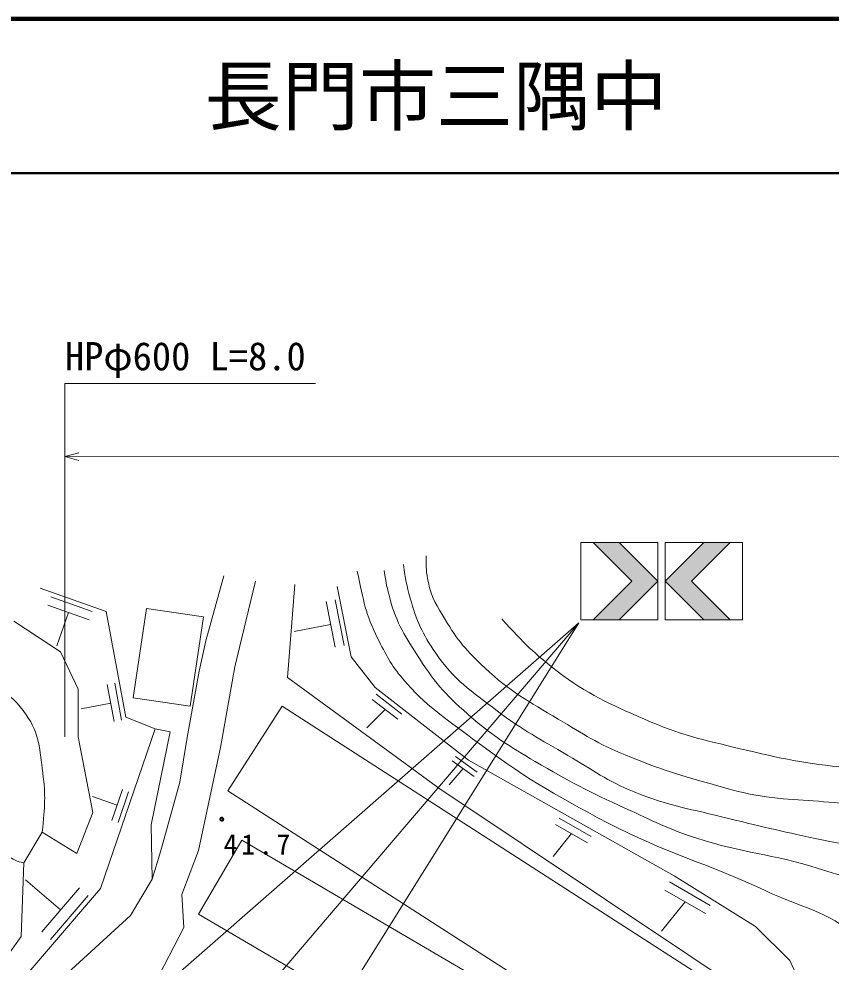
# Model space of a CAD drawing. Units: millimetres, scale not verified. Extents: x 40000 to 680000, y 20000 to 380000.
# Drawn here: x 385793 to 438452, y 318868 to 380000 of the extents above; entities that cross this region are included whole.
import ezdxf
from ezdxf.enums import TextEntityAlignment as Align

# ---------------------------------------------------------------- set-up
doc = ezdxf.new("R2010")
doc.units = ezdxf.units.MM
doc.header["$LTSCALE"] = 1000
for name, color, linetype, lineweight in [('M-BGD', 7, 'Continuous', 13), ('M-STR-HTXT', 7, 'Continuous', 13), ('M-STR-STRC', 7, 'Continuous', 13), ('M-TTL', 2, 'Continuous', 140), ('M-TTL-LINE', 7, 'Continuous', 50), ('M-TTL-TXT', 7, 'Continuous', 13)]:
    doc.layers.add(name, color=color, linetype=linetype, lineweight=lineweight)
doc.styles.add('ＭＳ ゴシック', font='')
doc.styles.get('ＭＳ ゴシック').set_extended_font_data('MS Gothic')

msp = doc.modelspace()

# ---------------------------------------------------------------- hatches: boundary and pattern name
at = {"layer": 'M-STR-STRC'}
for points in [[(423023, 346057), (424720, 346057), (427220, 343557), (424720, 341057), (423023, 341057), (425523, 343557)], [(430201, 341055), (431899, 341055), (429399, 343555), (431899, 346055), (430202, 346055), (427702, 343555)]]:
    msp.add_hatch(color=256, dxfattribs=at).paths.add_polyline_path(points)

# ---------------------------------------------------------------- linework, layer by layer
at = {"layer": 'M-BGD'}
for p, q in [((387858, 342540), (390550, 341582)), ((406302, 342351), (406888, 339392)), ((387667, 342002), (390359, 341044)), ((405711, 342234), (406296, 339275)), ((389013, 341523), (388247, 339369)), ((406003, 340754), (403636, 340286)), ((391526, 336853), (391976, 334455)), ((392006, 336942), (392455, 334545)), ((408963, 336226), (410623, 334936)), ((391751, 335654), (389833, 335294)), ((408705, 335893), (410365, 334604)), ((409535, 335248), (408343, 334062)), ((414090, 332203), (415507, 331189)), ((414596, 331412), (413684, 330359)), ((413887, 331919), (415305, 330906)), ((392163, 329051), (390562, 329599)), ((392506, 330052), (391821, 328050)), ((392906, 329915), (392221, 327913)), ((420589, 327793), (422647, 326601)), ((420828, 328204), (422885, 327012)), ((421618, 327197), (420421, 325718)), ((388501, 322252), (386226, 324204)), ((427972, 324066), (430610, 322539)), ((389721, 323674), (387281, 320831)), ((427667, 323539), (430304, 322012)), ((390289, 323186), (387850, 320343)), ((428985, 322775), (427447, 320884))]:
    msp.add_line(p, q, dxfattribs=at)
for points in [[(399087, 343896), (397915, 339685), (397472, 337723), (396711, 333417), (396236, 330537), (394969, 326010), (394430, 324237)], [(394571, 317390), (396477, 321107), (396351, 323260), (397428, 326109), (398870, 332788), (399803, 338007), (401133, 343563)], [(394620, 333992), (392723, 334746), (391442, 341584), (387168, 343104)], [(403684, 343352), (403209, 337321), (413084, 330092), (434558, 315748), (425968, 304085), (430573, 305299)], [(430573, 305299), (433697, 308643), (436048, 311776), (437402, 315480), (435764, 318971), (433556, 321179), (428286, 324457), (414949, 331956), (408895, 336658), (407340, 338650), (406439, 343209)], [(385458, 340967), (388497, 338973), (389636, 336551), (389636, 333464), (390585, 328573), (389541, 325916), (387309, 327293), (386106, 325299), (385952, 320536), (382088, 315162), (377783, 312939), (371253, 309743), (370097, 308869)], [(383854, 313513), (383049, 314288), (391075, 323641), (394620, 333992), (395612, 333802)], [(395612, 333802), (394376, 327771), (394430, 324237), (393037, 321894), (383854, 313513)]]:
    msp.add_lwpolyline(points, dxfattribs=at)
for points in [[(394061, 341795), (393206, 336001), (396903, 335455), (397758, 341249)], [(402852, 335450), (433035, 316036), (429516, 310566), (399333, 329980)], [(399074, 328135), (399074, 328137), (399074, 328139), (399073, 328141), (399073, 328143), (399073, 328146), (399073, 328148), (399072, 328150), (399072, 328152), (399072, 328154), (399071, 328156), (399071, 328159), (399070, 328161), (399070, 328163), (399069, 328165), (399069, 328167), (399068, 328169), (399068, 328171), (399067, 328173), (399066, 328175), (399065, 328177), (399065, 328179), (399064, 328181), (399063, 328183), (399062, 328185), (399061, 328187), (399060, 328189), (399059, 328191), (399058, 328193), (399057, 328195), (399056, 328197), (399055, 328199), (399054, 328201), (399052, 328203), (399051, 328204), (399050, 328206), (399048, 328208), (399047, 328210), (399046, 328211), (399044, 328213), (399043, 328215), (399042, 328216), (399040, 328218), (399039, 328220), (399037, 328221), (399035, 328223), (399034, 328224), (399032, 328226), (399031, 328227), (399029, 328228), (399027, 328230), (399026, 328231), (399024, 328233), (399022, 328234), (399020, 328235), (399018, 328236), (399017, 328238), (399015, 328239), (399013, 328240), (399011, 328241), (399009, 328242), (399007, 328243), (399005, 328244), (399003, 328245), (399001, 328246), (398999, 328247), (398997, 328248), (398995, 328249), (398993, 328249), (398991, 328250), (398989, 328251), (398987, 328252), (398985, 328252), (398983, 328253), (398981, 328253), (398979, 328254), (398977, 328254), (398974, 328255), (398972, 328255), (398970, 328256), (398968, 328256), (398966, 328256), (398964, 328257), (398961, 328257), (398959, 328257), (398957, 328257), (398955, 328257), (398953, 328258), (398951, 328258), (398948, 328258), (398946, 328258), (398944, 328258), (398942, 328257), (398940, 328257), (398937, 328257), (398935, 328257), (398933, 328257), (398931, 328256), (398929, 328256), (398927, 328256), (398924, 328255), (398922, 328255), (398920, 328254), (398918, 328254), (398916, 328253), (398914, 328253), (398912, 328252), (398910, 328251), (398908, 328251), (398905, 328250), (398903, 328249), (398901, 328248), (398899, 328247), (398897, 328247), (398895, 328246), (398893, 328245), (398891, 328244), (398890, 328243), (398888, 328242), (398886, 328241), (398884, 328239), (398882, 328238), (398880, 328237), (398878, 328236), (398877, 328235), (398875, 328233), (398873, 328232), (398871, 328231), (398870, 328229), (398868, 328228), (398866, 328227), (398865, 328225), (398863, 328224), (398861, 328222), (398860, 328221), (398858, 328219), (398857, 328217), (398855, 328216), (398854, 328214), (398852, 328212), (398851, 328211), (398850, 328209), (398848, 328207), (398847, 328206), (398846, 328204), (398845, 328202), (398843, 328200), (398842, 328198), (398841, 328196), (398840, 328195), (398839, 328193), (398838, 328191), (398837, 328189), (398836, 328187), (398835, 328185), (398834, 328183), (398833, 328181), (398832, 328179), (398832, 328177), (398831, 328175), (398830, 328173), (398830, 328171), (398829, 328168), (398828, 328166), (398828, 328164), (398827, 328162), (398827, 328160), (398826, 328158), (398826, 328156), (398825, 328154), (398825, 328151), (398825, 328149), (398825, 328147), (398824, 328145), (398824, 328143), (398824, 328140), (398824, 328138), (398824, 328136), (398824, 328134), (398824, 328132), (398824, 328130), (398824, 328127), (398824, 328125), (398824, 328123), (398824, 328121), (398824, 328119), (398825, 328116), (398825, 328114), (398825, 328112), (398826, 328110), (398826, 328108), (398827, 328106), (398827, 328104), (398828, 328101), (398828, 328099), (398829, 328097), (398829, 328095), (398830, 328093), (398831, 328091), (398832, 328089), (398832, 328087), (398833, 328085), (398834, 328083), (398835, 328081), (398836, 328079), (398837, 328077), (398838, 328075), (398839, 328073), (398840, 328071), (398841, 328069), (398842, 328067), (398843, 328065), (398844, 328064), (398846, 328062), (398847, 328060), (398848, 328058), (398850, 328057), (398851, 328055), (398852, 328053), (398854, 328051), (398855, 328050), (398857, 328048), (398858, 328047), (398860, 328045), (398861, 328043), (398863, 328042), (398864, 328040), (398866, 328039), (398868, 328038), (398869, 328036), (398871, 328035), (398873, 328033), (398874, 328032), (398876, 328031), (398878, 328030), (398880, 328028), (398882, 328027), (398884, 328026), (398885, 328025), (398887, 328024), (398889, 328023), (398891, 328022), (398893, 328021), (398895, 328020), (398897, 328019), (398899, 328018), (398901, 328017), (398903, 328016), (398905, 328015), (398907, 328015), (398909, 328014), (398911, 328013), (398913, 328013), (398916, 328012), (398918, 328012), (398920, 328011), (398922, 328011), (398924, 328010), (398926, 328010), (398928, 328009), (398931, 328009), (398933, 328009), (398935, 328008), (398937, 328008), (398939, 328008), (398941, 328008), (398944, 328008), (398946, 328008), (398948, 328008), (398950, 328008), (398952, 328008), (398955, 328008), (398957, 328008), (398959, 328008), (398961, 328008), (398963, 328008), (398965, 328009), (398968, 328009), (398970, 328009), (398972, 328010), (398974, 328010), (398976, 328011), (398978, 328011), (398980, 328012), (398983, 328012), (398985, 328013), (398987, 328014), (398989, 328014), (398991, 328015), (398993, 328016), (398995, 328017), (398997, 328017), (398999, 328018), (399001, 328019), (399003, 328020), (399005, 328021), (399007, 328022), (399009, 328023), (399011, 328024), (399013, 328025), (399014, 328026), (399016, 328028), (399018, 328029), (399020, 328030), (399022, 328031), (399023, 328032), (399025, 328034), (399027, 328035), (399029, 328037), (399030, 328038), (399032, 328039), (399034, 328041), (399035, 328042), (399037, 328044), (399038, 328045), (399040, 328047), (399041, 328049), (399043, 328050), (399044, 328052), (399046, 328054), (399047, 328055), (399048, 328057), (399050, 328059), (399051, 328061), (399052, 328062), (399053, 328064), (399054, 328066), (399056, 328068), (399057, 328070), (399058, 328072), (399059, 328074), (399060, 328076), (399061, 328078), (399062, 328079), (399063, 328081), (399064, 328083), (399064, 328086), (399065, 328088), (399066, 328090), (399067, 328092), (399067, 328094), (399068, 328096), (399069, 328098), (399069, 328100), (399070, 328102), (399070, 328104), (399071, 328106), (399071, 328109), (399072, 328111), (399072, 328113), (399072, 328115), (399073, 328117), (399073, 328119), (399073, 328122), (399073, 328124), (399073, 328126), (399074, 328128), (399074, 328130), (399074, 328132)], [(399011, 328134), (399011, 328135), (399011, 328136), (399011, 328137), (399011, 328138), (399011, 328139), (399011, 328140), (399011, 328141), (399010, 328142), (399010, 328143), (399010, 328144), (399010, 328146), (399010, 328147), (399009, 328148), (399009, 328149), (399009, 328150), (399008, 328151), (399008, 328152), (399008, 328153), (399007, 328154), (399007, 328155), (399007, 328156), (399006, 328157), (399006, 328158), (399005, 328159), (399005, 328160), (399004, 328161), (399004, 328162), (399003, 328163), (399003, 328164), (399002, 328165), (399002, 328166), (399001, 328167), (399000, 328168), (399000, 328168), (398999, 328169), (398999, 328170), (398998, 328171), (398997, 328172), (398997, 328173), (398996, 328174), (398995, 328174), (398994, 328175), (398994, 328176), (398993, 328177), (398992, 328178), (398991, 328178), (398990, 328179), (398990, 328180), (398989, 328181), (398988, 328181), (398987, 328182), (398986, 328183), (398985, 328183), (398984, 328184), (398984, 328184), (398983, 328185), (398982, 328186), (398981, 328186), (398980, 328187), (398979, 328187), (398978, 328188), (398977, 328188), (398976, 328189), (398975, 328189), (398974, 328190), (398973, 328190), (398972, 328191), (398971, 328191), (398970, 328191), (398969, 328192), (398968, 328192), (398967, 328192), (398966, 328193), (398965, 328193), (398964, 328193), (398963, 328194), (398962, 328194), (398960, 328194), (398959, 328194), (398958, 328194), (398957, 328195), (398956, 328195), (398955, 328195), (398954, 328195), (398953, 328195), (398952, 328195), (398951, 328195), (398950, 328195), (398948, 328195), (398947, 328195), (398946, 328195), (398945, 328195), (398944, 328195), (398943, 328195), (398942, 328195), (398941, 328195), (398940, 328194), (398939, 328194), (398938, 328194), (398937, 328194), (398935, 328194), (398934, 328193), (398933, 328193), (398932, 328193), (398931, 328193), (398930, 328192), (398929, 328192), (398928, 328192), (398927, 328191), (398926, 328191), (398925, 328190), (398924, 328190), (398923, 328190), (398922, 328189), (398921, 328189), (398920, 328188), (398919, 328188), (398918, 328187), (398917, 328187), (398916, 328186), (398915, 328185), (398914, 328185), (398913, 328184), (398913, 328184), (398912, 328183), (398911, 328182), (398910, 328182), (398909, 328181), (398908, 328180), (398907, 328180), (398907, 328179), (398906, 328178), (398905, 328177), (398904, 328177), (398903, 328176), (398903, 328175), (398902, 328174), (398901, 328173), (398901, 328173), (398900, 328172), (398899, 328171), (398899, 328170), (398898, 328169), (398897, 328168), (398897, 328167), (398896, 328166), (398895, 328165), (398895, 328165), (398894, 328164), (398894, 328163), (398893, 328162), (398893, 328161), (398892, 328160), (398892, 328159), (398891, 328158), (398891, 328157), (398891, 328156), (398890, 328155), (398890, 328154), (398889, 328153), (398889, 328152), (398889, 328151), (398888, 328149), (398888, 328148), (398888, 328147), (398888, 328146), (398887, 328145), (398887, 328144), (398887, 328143), (398887, 328142), (398887, 328141), (398887, 328140), (398886, 328139), (398886, 328138), (398886, 328137), (398886, 328135), (398886, 328134), (398886, 328133), (398886, 328132), (398886, 328131), (398886, 328130), (398886, 328129), (398886, 328128), (398886, 328127), (398887, 328126), (398887, 328125), (398887, 328123), (398887, 328122), (398887, 328121), (398887, 328120), (398888, 328119), (398888, 328118), (398888, 328117), (398888, 328116), (398889, 328115), (398889, 328114), (398889, 328113), (398890, 328112), (398890, 328111), (398891, 328110), (398891, 328109), (398891, 328108), (398892, 328107), (398892, 328106), (398893, 328105), (398893, 328104), (398894, 328103), (398894, 328102), (398895, 328101), (398895, 328100), (398896, 328099), (398897, 328098), (398897, 328097), (398898, 328096), (398898, 328095), (398899, 328095), (398900, 328094), (398900, 328093), (398901, 328092), (398902, 328091), (398903, 328090), (398903, 328090), (398904, 328089), (398905, 328088), (398906, 328087), (398906, 328087), (398907, 328086), (398908, 328085), (398909, 328084), (398910, 328084), (398911, 328083), (398912, 328082), (398912, 328082), (398913, 328081), (398914, 328080), (398915, 328080), (398916, 328079), (398917, 328079), (398918, 328078), (398919, 328078), (398920, 328077), (398921, 328077), (398922, 328076), (398923, 328076), (398924, 328075), (398925, 328075), (398926, 328074), (398927, 328074), (398928, 328074), (398929, 328073), (398930, 328073), (398931, 328073), (398932, 328072), (398933, 328072), (398934, 328072), (398935, 328072), (398936, 328071), (398937, 328071), (398939, 328071), (398940, 328071), (398941, 328071), (398942, 328071), (398943, 328070), (398944, 328070), (398945, 328070), (398946, 328070), (398947, 328070), (398948, 328070), (398949, 328070), (398950, 328070), (398952, 328070), (398953, 328070), (398954, 328070), (398955, 328070), (398956, 328071), (398957, 328071), (398958, 328071), (398959, 328071), (398960, 328071), (398961, 328071), (398962, 328072), (398963, 328072), (398965, 328072), (398966, 328072), (398967, 328073), (398968, 328073), (398969, 328073), (398970, 328074), (398971, 328074), (398972, 328075), (398973, 328075), (398974, 328075), (398975, 328076), (398976, 328076), (398977, 328077), (398978, 328077), (398979, 328078), (398980, 328078), (398981, 328079), (398982, 328079), (398982, 328080), (398983, 328081), (398984, 328081), (398985, 328082), (398986, 328083), (398987, 328083), (398988, 328084), (398989, 328085), (398989, 328085), (398990, 328086), (398991, 328087), (398992, 328088), (398993, 328088), (398993, 328089), (398994, 328090), (398995, 328091), (398996, 328091), (398996, 328092), (398997, 328093), (398998, 328094), (398998, 328095), (398999, 328096), (399000, 328097), (399000, 328098), (399001, 328098), (399002, 328099), (399002, 328100), (399003, 328101), (399003, 328102), (399004, 328103), (399004, 328104), (399005, 328105), (399005, 328106), (399006, 328107), (399006, 328108), (399007, 328109), (399007, 328110), (399007, 328111), (399008, 328112), (399008, 328113), (399008, 328114), (399009, 328115), (399009, 328116), (399009, 328117), (399010, 328118), (399010, 328120), (399010, 328121), (399010, 328122), (399010, 328123), (399011, 328124), (399011, 328125), (399011, 328126), (399011, 328127), (399011, 328128), (399011, 328129), (399011, 328130), (399011, 328131), (399011, 328133)], [(427812, 310609), (400248, 326782), (397433, 321985), (424997, 305812)]]:
    msp.add_lwpolyline(points, close=True, dxfattribs=at)
for points, knots in [([(443481, 301887), (443212, 302984), (443088, 303512), (443045, 304645), (443010, 305596), (442841, 306179), (443151, 307078), (443506, 308104), (443840, 308704), (444668, 309405), (446333, 310813), (447677, 311016), (449711, 311802), (451848, 312628), (453124, 312865), (455318, 313529), (456610, 313920), (457464, 313838), (458632, 314516), (459790, 315188), (460330, 315893), (460854, 317125), (461326, 318233), (461393, 319008), (461172, 320192), (460945, 321410), (460441, 322020), (459656, 322978), (458642, 324216), (457792, 324671), (456413, 325482), (454596, 326551), (453437, 326932), (451406, 327493), (449319, 328069), (448050, 327876), (445905, 328164), (443380, 328503), (441981, 328803), (439453, 329117), (437270, 329388), (436020, 329309), (433846, 329647), (432727, 329820), (432118, 330018), (431025, 330317), (428673, 330960), (427361, 331373), (425102, 332293), (423321, 333018), (422414, 333632), (420765, 334620), (418822, 335786), (417654, 336382), (416005, 337936), (414852, 339023), (414230, 339705), (413432, 341074), (412913, 341963), (412545, 342464), (412339, 343472), (412204, 344136), (412177, 344437), (412198, 345200)], [0, 0, 0, 0, 1, 1, 1, 2, 2, 2, 3, 3, 3, 4, 4, 4, 5, 5, 5, 6, 6, 6, 7, 7, 7, 8, 8, 8, 9, 9, 9, 10, 10, 10, 11, 11, 11, 12, 12, 12, 13, 13, 13, 14, 14, 14, 15, 15, 15, 16, 16, 16, 17, 17, 17, 18, 18, 18, 19, 19, 19, 20, 20, 20, 21, 21, 21, 21]), ([(436347, 302858), (436117, 304168), (436043, 304668), (436113, 305831), (436189, 307099), (436260, 307867), (436827, 309004), (437680, 310712), (438852, 311192), (440081, 312653), (441046, 313801), (441968, 314250), (442461, 315668), (442746, 316488), (442833, 317071), (442541, 317889), (442075, 319190), (441220, 319619), (440161, 320507), (438144, 322199), (436515, 322404), (434132, 323523), (430211, 325365), (427781, 325896), (423944, 327907), (420383, 329772), (418416, 330927), (415209, 333351), (413354, 334753), (412190, 335448), (410687, 337222), (409901, 338149), (409589, 338779), (409048, 339867), (408259, 341452), (408160, 342205), (407726, 344204)], [0, 0, 0, 0, 1, 1, 1, 2, 2, 2, 3, 3, 3, 4, 4, 4, 5, 5, 5, 6, 6, 6, 7, 7, 7, 8, 8, 8, 9, 9, 9, 10, 10, 10, 11, 11, 11, 12, 12, 12, 12]), ([(439223, 301642), (438799, 303399), (438606, 303967), (438524, 305494), (438479, 306340), (438348, 306834), (438525, 307663), (438687, 308422), (438903, 308841), (439371, 309461), (440468, 310913), (441579, 311246), (442968, 312422), (444220, 313482), (445090, 313914), (446142, 315172), (446890, 316066), (447397, 316620), (447624, 317764), (447839, 318853), (447683, 319594), (447148, 320567), (446538, 321676), (445572, 321777), (444451, 322366), (441927, 323690), (440340, 324081), (437622, 324939), (434597, 325893), (432760, 325923), (429741, 326897), (427864, 327502), (426880, 328033), (425087, 328855), (422760, 329921), (421469, 330562), (419269, 331870), (417585, 332872), (416632, 333451), (415144, 334727), (413633, 336022), (412828, 336857), (411760, 338536), (410857, 339955), (410291, 340773), (409856, 342397), (409665, 343109), (409584, 343403), (409486, 344248)], [0, 0, 0, 0, 1, 1, 1, 2, 2, 2, 3, 3, 3, 4, 4, 4, 5, 5, 5, 6, 6, 6, 7, 7, 7, 8, 8, 8, 9, 9, 9, 10, 10, 10, 11, 11, 11, 12, 12, 12, 13, 13, 13, 14, 14, 14, 15, 15, 15, 16, 16, 16, 16]), ([(441553, 300657), (441203, 301744), (441100, 302110), (440942, 303069), (440752, 304215), (440711, 304880), (440793, 306039), (440837, 306659), (440911, 307015), (441146, 307590), (441430, 308286), (441742, 308612), (442251, 309165), (442775, 309734), (443096, 310033), (443709, 310505), (444879, 311407), (445604, 311828), (446906, 312526), (448037, 313132), (448693, 313452), (449915, 313842), (450749, 314108), (451297, 313989), (452101, 314335), (452813, 314642), (453139, 314976), (453700, 315510), (454273, 316055), (454722, 316335), (454970, 317085), (455270, 317992), (455148, 318592), (454970, 319530), (454826, 320292), (454675, 320728), (454265, 321387), (453892, 321989), (453580, 322265), (453043, 322727), (452322, 323348), (451823, 323594), (450951, 323973), (448758, 324928), (447339, 324913), (445004, 325432), (442230, 326048), (440640, 326216), (437858, 326796), (435479, 327293), (434150, 327592), (431793, 328184), (429388, 328789), (427981, 328973), (425682, 329901), (423906, 330619), (423037, 331296), (421385, 332266), (419560, 333337), (418484, 333874), (416802, 335158), (415106, 336453), (414019, 337133), (412818, 338896), (411954, 340165), (411564, 340978), (411161, 342458), (410933, 343297), (410853, 343642), (410738, 344644)], [0, 0, 0, 0, 1, 1, 1, 2, 2, 2, 3, 3, 3, 4, 4, 4, 5, 5, 5, 6, 6, 6, 7, 7, 7, 8, 8, 8, 9, 9, 9, 10, 10, 10, 11, 11, 11, 12, 12, 12, 13, 13, 13, 14, 14, 14, 15, 15, 15, 16, 16, 16, 17, 17, 17, 18, 18, 18, 19, 19, 19, 20, 20, 20, 21, 21, 21, 22, 22, 22, 23, 23, 23, 23]), ([(445379, 301715), (445036, 302349), (444860, 302731), (444742, 303480), (444615, 304285), (444618, 304772), (444805, 305564), (444991, 306359), (445101, 306873), (445651, 307476), (446333, 308224), (446921, 308426), (447814, 308902), (449215, 309649), (450066, 309938), (451544, 310516), (452996, 311083), (453850, 311285), (455321, 311800), (456728, 312293), (457577, 312433), (458910, 313100), (459899, 313595), (460390, 313998), (461245, 314698), (461946, 315271), (462411, 315555), (462907, 316312), (463583, 317344), (463855, 318010), (464192, 319196), (464440, 320066), (464618, 320581), (464553, 321484), (464491, 322354), (464407, 322880), (463989, 323646), (463002, 325459), (462147, 326372), (460497, 327612), (459000, 328738), (458072, 329285), (456345, 330010), (454306, 330867), (453122, 331418), (450921, 331637), (449046, 331823), (447986, 331461), (446102, 331426), (443532, 331377), (442079, 331227), (439520, 331474), (436773, 331739), (435246, 332055), (432562, 332697), (430094, 333288), (428678, 333592), (426354, 334610), (424041, 335622), (422695, 336191), (420695, 337731), (419166, 338908), (418598, 339461), (417099, 341117)], [0, 0, 0, 0, 1, 1, 1, 2, 2, 2, 3, 3, 3, 4, 4, 4, 5, 5, 5, 6, 6, 6, 7, 7, 7, 8, 8, 8, 9, 9, 9, 10, 10, 10, 11, 11, 11, 12, 12, 12, 13, 13, 13, 14, 14, 14, 15, 15, 15, 16, 16, 16, 17, 17, 17, 18, 18, 18, 19, 19, 19, 20, 20, 20, 21, 21, 21, 21]), ([(387309, 327293), (387480, 329003), (387539, 329643), (387344, 331128), (387145, 332648), (387139, 333637), (386276, 334903), (385242, 336422), (384098, 336840), (382430, 337611), (380505, 338500), (379352, 339228), (377231, 339179), (376234, 339156), (375634, 338835), (374880, 338182), (374419, 337783), (374271, 337367), (374239, 336757), (374204, 336107), (374420, 335713), (374808, 335190), (375592, 334136), (376434, 333942), (377515, 333195), (378556, 332476), (379212, 332178), (380221, 331414), (381181, 330687), (381717, 330267), (382572, 329419), (383257, 328739), (383702, 328389), (384210, 327567), (384618, 326907), (384443, 326239), (385064, 325773), (385422, 325505), (385656, 325399), (386106, 325299)], [0, 0, 0, 0, 1, 1, 1, 2, 2, 2, 3, 3, 3, 4, 4, 4, 5, 5, 5, 6, 6, 6, 7, 7, 7, 8, 8, 8, 9, 9, 9, 10, 10, 10, 11, 11, 11, 12, 12, 12, 13, 13, 13, 13])]:
    msp.add_open_spline(points, degree=3, knots=knots, dxfattribs=at)
at = {"layer": 'M-STR-HTXT'}
for p, q in [((388776, 333464), (388779, 352218)), ((388779, 351634), (389679, 351884)), ((388779, 351634), (509646, 351615)), ((388779, 351634), (389679, 351384))]:
    msp.add_line(p, q, dxfattribs=at)
msp.add_lwpolyline([(388779, 352218), (388779, 356372), (405029, 356372)], dxfattribs=at)
at = {"layer": 'M-STR-STRC'}
for p, q in [((422220, 346057), (427220, 346057)), ((422220, 346057), (422220, 341057)), ((423023, 346057), (425523, 343557)), ((427220, 346057), (427220, 341057)), ((427701, 341055), (427702, 346055)), ((432702, 346055), (427702, 346055)), ((429399, 343555), (431899, 346055)), ((432701, 341055), (432702, 346055)), ((425523, 343557), (423023, 341057)), ((431899, 341055), (429399, 343555)), ((390377, 313115), (422102, 340862)), ((398377, 313075), (422102, 340862)), ((404348, 312479), (422102, 340862)), ((422220, 341057), (427220, 341057)), ((432701, 341055), (427701, 341055))]:
    msp.add_line(p, q, dxfattribs=at)
for points in [[(424720, 346057), (427220, 343557), (424720, 341057)], [(430201, 341055), (427702, 343555), (430202, 346055)]]:
    msp.add_lwpolyline(points, dxfattribs=at)
at = {"layer": 'M-TTL'}
msp.add_line((680000, 380000), (40000, 380000), dxfattribs=at)
at = {"layer": 'M-TTL-LINE'}
msp.add_line((40000, 370000), (680000, 370000), dxfattribs=at)

# ---------------------------------------------------------------- texts
at = {"layer": 'M-BGD', "insert": (399069, 325818), "char_height": 1320, "attachment_point": 7, "style": 'ＭＳ ゴシック'}
msp.add_mtext('\\T1.27;41.7', dxfattribs=at)
at = {"layer": 'M-STR-HTXT', "style": 'ＭＳ ゴシック'}
msp.add_text('HPφ600 L=8.0', height=1833, dxfattribs=at).set_placement((388779, 356672), align=Align.BOTTOM_LEFT)
at = {"layer": 'M-TTL-TXT', "style": 'ＭＳ ゴシック'}
msp.add_text('地 名      長門市三隅中', height=3666, dxfattribs=at).set_placement((370380, 375000), align=Align.MIDDLE_LEFT)

doc.saveas('drawing.dxf')
